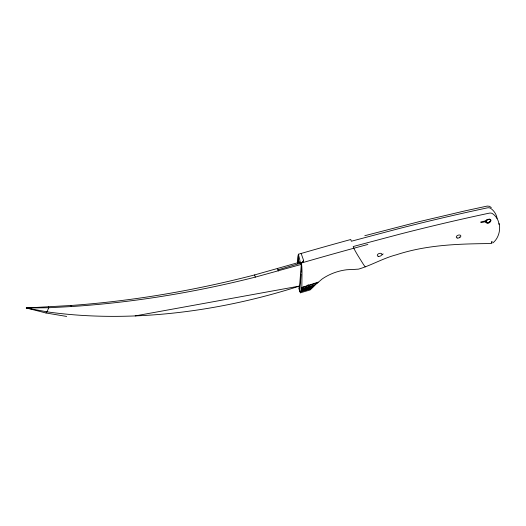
<?xml version="1.0" encoding="UTF-8"?>
<svg xmlns="http://www.w3.org/2000/svg" width="526" height="526" viewBox="0 0 526 526"><rect width="100%" height="100%" fill="white"/><g stroke="black" fill="none" stroke-linecap="round" stroke-linejoin="round"><path stroke-width="0.79" d="M297.742 263.467L297.762 260.258A33.815 5.668 78.3 0 1 298.413 254.255L301.161 253.453A2104.079 1279.173 -19.2 0 1 348.889 240.02L350.75 239.514L351.348 241.237L397.321 229.02A1371.709 833.927 -19.2 0 1 477.891 209.894L487.155 207.901A4.366 2.656 -19.2 0 1 490.673 208.368L491.902 209.295A39.562 24.051 -19.2 0 1 497.096 218.448M485.761 221.716L485.768 221.275A2.696 1.637 -19.2 0 1 488.016 219.342C494.374 217.974 487.753 226.989 485.761 221.716A2.696 1.637 -19.2 0 0 489.916 221.985A2.696 1.637 -19.2 0 0 489.351 219.184L486.8 220.026L485.906 222.13M298.281 262.342L298.413 254.255L299.912 260.436L299.715 262.888M298.084 263.125L298.413 254.255M299.721 291.023L299.583 286.052L301.293 264.407L300.445 261.961L254.571 274.94A670.795 407.808 -19.2 0 1 70.938 305.488L26.3 307.98L45.953 312.977L66.671 316.442M299.748 291.102L301.109 273.914M301.24 272.277L301.694 266.55M301.293 264.407L255.327 277.117A670.814 408.926 -18.7 0 1 71.306 306.559L48.773 307.749L26.3 307.98L46.992 311.833A403.547 246.109 -18.7 0 0 135.162 315.916L299.583 286.052L298.814 288.412L300.353 292.818L310.024 289.99A38.378 16.898 -87.2 0 0 311.425 288.616L311.911 288.097A48.011 25.84 -79.9 0 0 314.548 285.486L322.043 279.069A34.512 20.981 -19.2 0 1 346.733 269.766L352.617 269.43A38.95 25.748 28.4 0 0 356.51 269.24A27.562 16.102 37.3 0 0 358.64 269.108C371.52 265.275 383.355 258.108 396.486 254.762C426.731 244.781 458.823 243.847 490.37 243.564L491.902 243.301M303.081 261.974L303.607 260.469L301.161 253.453M491.659 241.993L492.336 241.907L491.304 242.387L491.6 241.934M303.607 260.469L301.457 262.993A33.815 5.668 78.3 0 1 302.009 272.435L301.839 287.525A31.461 7.449 80.4 0 1 300.353 292.818M45.953 312.977L46.992 311.833L48.773 307.749L48.445 306.816M493 242.834C498.424 238.396 500.824 230.138 499.062 223.412M318.118 282.14L301.839 287.525L317.217 283.021M277.952 269.864L300.846 263.118M301.641 288.735L315.396 284.704M301.536 289.3L314.548 285.486M301.411 289.839L313.897 286.183M301.286 290.352L313.24 286.848M301.148 290.839L312.575 287.485M311.911 288.097L301.003 291.292L309.899 288.682M300.852 291.72L311.425 288.616M367.871 244.439L351.933 248.759A2104.079 1279.173 -19.2 0 0 304.206 262.191L301.457 262.993L301.681 265.045M364.82 235.701L419.722 221.512L465.766 210.709L487.24 206.074L489.397 206.284L491.304 207.573M486.208 220.762L480.843 221.913L480.902 222.682L485.886 221.61L485.768 221.275M26.3 307.98L31.001 308.657M308.105 284.487L308.63 285.999M277.55 268.707L278.359 271.022M254.571 274.94L255.327 277.117M70.938 305.488L71.306 306.559M383.092 253.867A4.432 2.656 -19.2 0 1 382.284 254.84M299.583 286.052A403.554 246.339 -18.7 0 1 135.162 315.916M365.425 266.84A17.654 1.92 66 0 1 363.177 264.006L358.476 256.491A34.861 3.794 66 0 1 353.794 248.252L353.196 246.53L399.168 234.32A1371.709 833.927 -19.2 0 1 479.732 215.187L489.002 213.201A4.366 2.656 -19.2 0 1 492.52 213.668L493.75 214.588A39.562 24.051 -19.2 0 1 499.036 224.444M459.796 237.062A2.275 1.381 -19.2 0 1 459.237 237.272M378.227 256.32A2.374 1.427 -19.2 0 0 381.85 254.499A2.374 1.427 -19.2 0 0 378.635 253.69A2.374 1.427 -19.2 0 0 378.227 256.32M457.219 238.022A2.374 1.427 -19.2 0 0 460.842 236.2A2.374 1.427 -19.2 0 0 457.62 235.392A2.374 1.427 -19.2 0 0 457.219 238.022M487.484 222.472A2.295 1.394 -19.2 0 0 490.541 220.315A2.295 1.394 -19.2 0 0 487.004 220.092A2.295 1.394 -19.2 0 0 487.484 222.472"/></g></svg>
